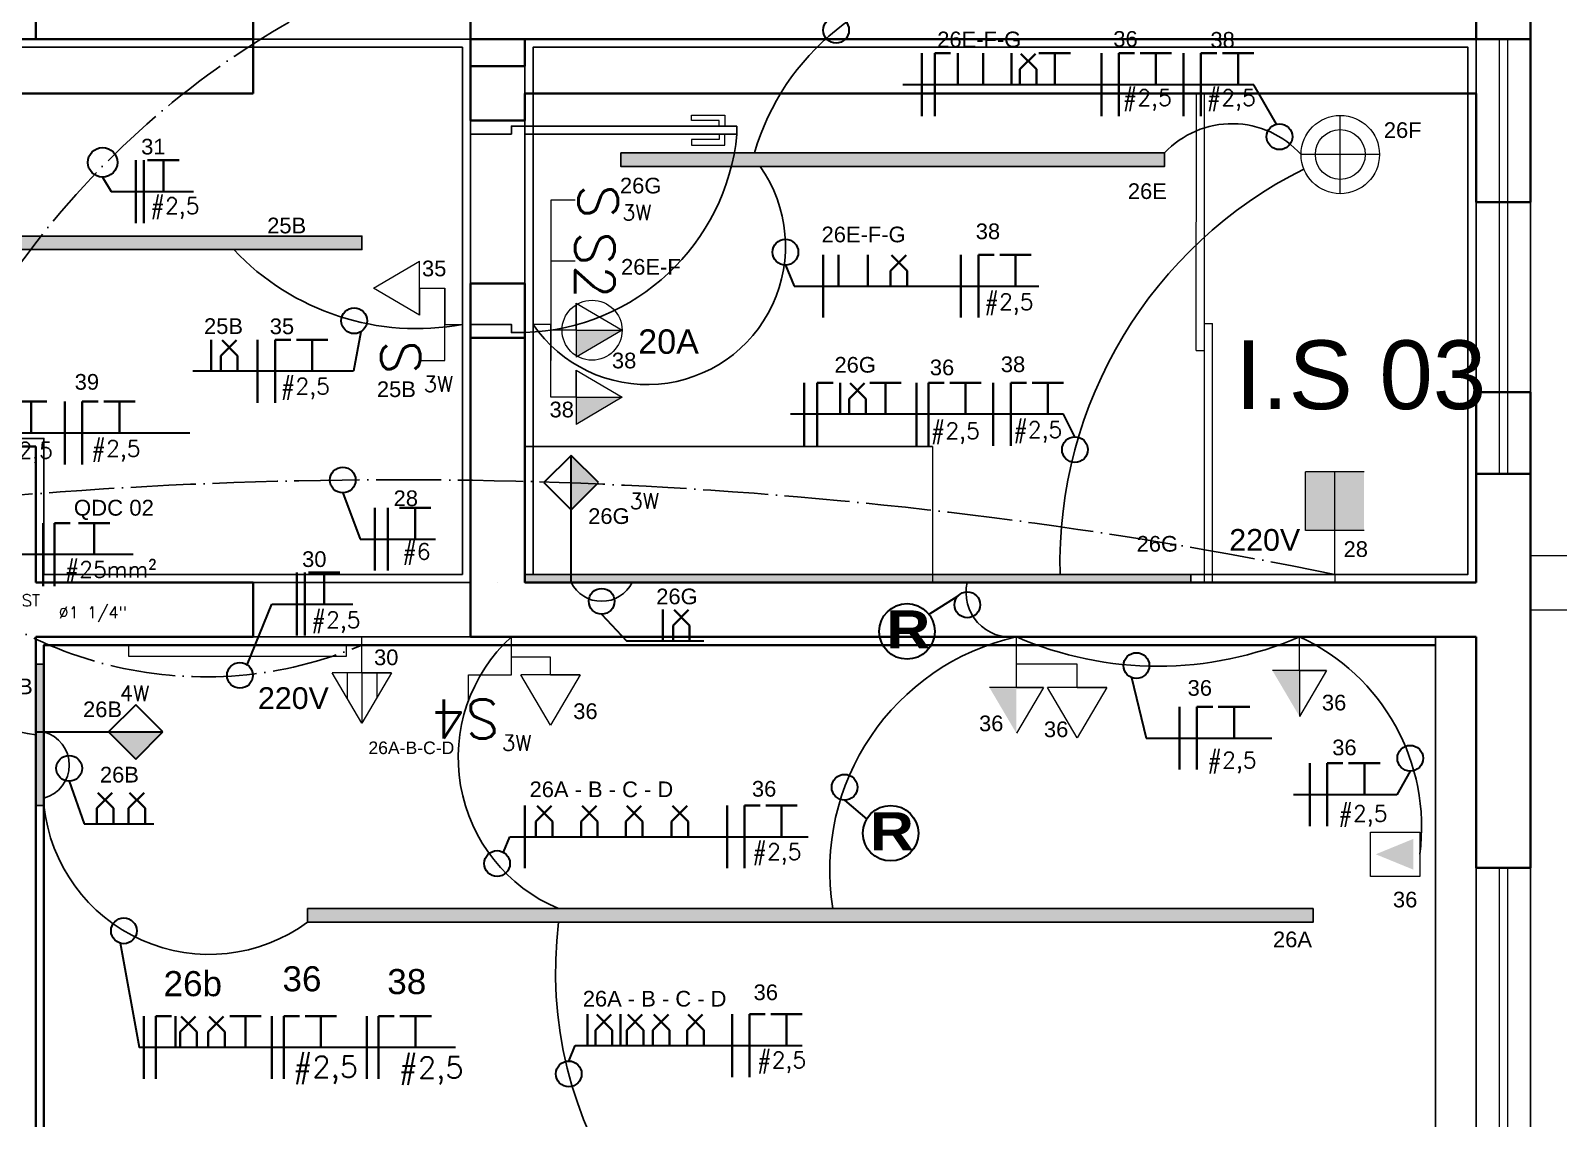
# Model space of a CAD drawing. Header units: millimetres. Extents: x 20625 to 81245, y 3427 to 18613.
# Drawn here: x 67709 to 68272, y 15983 to 16384 of the extents above; entities that cross this region are included whole.
import ezdxf
from ezdxf.enums import TextEntityAlignment as Align

# ---------------------------------------------------------------- set-up
doc = ezdxf.new("R2010")
doc.units = ezdxf.units.MM
doc.linetypes.add('ACAD_ISO02W100', pattern=[15, 12, -3])
doc.linetypes.add('ACAD_ISO04W100', pattern=[30, 24, -3, 0, -3])
for name, color, linetype, lineweight in [('01', 1, 'Continuous', 9), ('EJEL05130C', 130, 'Continuous', 30), ('EJEL0550C', 50, 'Continuous', 35), ('EJEL0580C', 80, 'Continuous', 9), ('EJEL25170C', 170, 'Continuous', 25), ('EJEL25170T', 170, 'ACAD_ISO02W100', 25), ('EJEL25170TP', 10, 'ACAD_ISO04W100', 25), ('EJEL3040C', 40, 'Continuous', 9), ('GRADE_VERTICAL', 252, 'Continuous', 0)]:
    doc.layers.add(name, color=color, linetype=linetype, lineweight=lineweight)
for name, color, linetype in [('1-ARQ-B', 2, 'Continuous'), ('1-ARQ-DEMOLIR', 12, 'Continuous'), ('1-MOBIL', 252, 'Continuous'), ('2-TXT-A', 7, 'Continuous'), ('ARQ-1-ILUMINAÇÃO', 2, 'Continuous'), ('ARQ-1-MOBILIÁRIO', 252, 'Continuous'), ('ARQ-1-TEXTO-02', 2, 'Continuous'), ('ARQ-1-TRACEJADO', 20, 'Continuous'), ('ARQ-4-TXT-02', 1, 'Continuous'), ('TOP', 4, 'Continuous'), ('TOPOGRAFIA', 2, 'Continuous')]:
    doc.layers.add(name, color=color, linetype=linetype)
doc.styles.add('M_abG50', font='', dxfattribs={"width": 1.1, "height": 0.13})
doc.styles.add('ROMANS', font='romans.shx')
doc.styles.add('ROMANSI', font='RomanS')
doc.styles.add('RSA', font='arial.ttf')
doc.styles.add('SR60', font='simplex', dxfattribs={"height": 0.15})
doc.styles.add('SR80', font='SIMPLEX', dxfattribs={"height": 0.1})
doc.styles.get('M_abG50').set_extended_font_data('Arial Black')

# ---------------------------------------------------------------- blocks, each defined once
blk = doc.blocks.new('YTFTYF')
at = {"layer": 'EJEL0580C'}
for radius in [5.5, 3.5]:
    blk.add_circle((0, 0), radius, dxfattribs=at)
blk = doc.blocks.new('guygyug')
at = {"layer": 'EJEL0580C'}
for p, q in [((0, -189.5), (0, 189.5)), ((189.5, 0), (-189.5, 0))]:
    blk.add_line(p, q, dxfattribs=at)
at = {"layer": 'EJEL3040C', "xscale": 34.45206340576645, "yscale": 34.45206340576645, "zscale": 34.45206340576645}
blk.add_blockref('YTFTYF', (0, 0), dxfattribs=at)
blk = doc.blocks.new('S tomada')
at = {"layer": 'EJEL0580C'}
for p, q in [((192822.78, 52579.89), (192822.78, 52586.37)), ((192836.09, 52579.89), (192809.47, 52579.89)), ((192809.47, 52579.89), (192822.78, 52579.89)), ((192809.47, 52570.54), (192809.47, 52579.89)), ((192836.09, 52570.87), (192836.09, 52579.89)), ((192819.44, 52570.54), (192799.49, 52570.54)), ((192809.47, 52553.64), (192799.49, 52570.54)), ((192809.47, 52570.54), (192819.44, 52570.54)), ((192819.44, 52570.54), (192809.47, 52553.64))]:
    blk.add_line(p, q, dxfattribs=at)
at = {"layer": 'EJEL0580C', "style": 'SR80'}
blk.add_text('S', height=14.39, rotation=180, dxfattribs=at).set_placement((192841.07, 52570.86))
blk = doc.blocks.new('A$C1FA829F1')
at = {"layer": 'EJEL0580C'}
for p, q in [((0, 0), (0, 16.93)), ((0, 16.93), (0, -16.93)), ((0, 16.93), (28.69, 0)), ((0, 0), (-15.87, 0)), ((0, 8.46), (14.34, 8.46)), ((28.69, 0), (0, -16.93)), ((0, 0), (28.69, 0)), ((0, -8.46), (14.34, -8.46))]:
    blk.add_line(p, q, dxfattribs=at)
blk = doc.blocks.new('tue 220v')
at = {"layer": 'EJEL0580C'}
blk.add_line((193274.22, 52819.8), (193274.22, 52822.8), dxfattribs=at)
at = {"layer": 'EJEL0580C', "xscale": 0.645886, "yscale": 0.645886, "zscale": 0.645886, "rotation": 270.0000000000245}
blk.add_blockref('A$C1FA829F1', (193274.22, 52809.55), dxfattribs=at)
blk = doc.blocks.new('A$C0AE3526C')
at = {"layer": 'EJEL0580C'}
h = blk.add_hatch(color=256, dxfattribs=at)
h.dxf.hatch_style = 1
h.paths.add_polyline_path([(47.61, 15.87), (15.87, 15.87), (15.87, -15.87), (47.61, -15.87)])
h = blk.add_hatch(color=256, dxfattribs=at)
h.dxf.hatch_style = 1
h.paths.add_polyline_path([(47.61, -15.87), (47.61, 0), (15.87, 0), (15.87, -15.87)])
for p, q in [((15.87, 15.87), (47.61, 15.87)), ((15.87, -15.87), (15.87, 15.87)), ((15.87, -15.87), (15.87, 15.87)), ((47.61, -15.87), (47.61, 15.87)), ((47.61, -15.87), (47.61, 15.87)), ((-7.92, 0), (47.61, 0)), ((0, 0), (47.61, 0))]:
    blk.add_line(p, q, dxfattribs=at)
blk = doc.blocks.new('TUE CHUVEIRO')
at = {"layer": 'EJEL0580C'}
blk.add_line((193632.18, 52845.8), (193632.18, 52842.8), dxfattribs=at)
at = {"layer": 'EJEL0580C', "xscale": 0.67988, "yscale": 0.67988, "zscale": 0.67988, "rotation": 90}
blk.add_blockref('A$C0AE3526C', (193632.18, 52851.19), dxfattribs=at)
blk = doc.blocks.new('PERSINA')
at = {"layer": 'EJEL0580C'}
h = blk.add_hatch(color=256, dxfattribs=at)
h.dxf.hatch_style = 1
h.paths.add_polyline_path([(193615.07, 53124.48), (193628.89, 53118.82), (193628.89, 53130.14)])
blk.add_lwpolyline([(193631.25, 53116.31), (193613.08, 53116.31), (193613.08, 53132.67), (193631.25, 53132.67)], close=True, dxfattribs=at)
blk = doc.blocks.new('RETORNO CRUZADO')
at = {"layer": 'EJEL0550C', "ltscale": 0.015}
for p, q in [((13746.71, 16801.42), (13753.73, 16808.44)), ((13754.23, 16801.42), (13747.21, 16808.44)), ((13746.71, 16794.4), (13746.71, 16801.42)), ((13754.23, 16794.4), (13754.23, 16801.42))]:
    blk.add_line(p, q, dxfattribs=at)
blk = doc.blocks.new('L')
at = {"layer": 'EJEL0550C', "ltscale": 0.015}
for p, q in [((10856.71, 7742.87), (10856.71, 7766.02)), ((10856.71, 7766.02), (10862.49, 7766.02))]:
    blk.add_line(p, q, dxfattribs=at)
blk = doc.blocks.new('T')
at = {"layer": 'EJEL0550C', "ltscale": 0.015}
for p, q in [((10876.14, 7766.04), (10864.57, 7766.04)), ((10870.35, 7754.46), (10870.35, 7766.04))]:
    blk.add_line(p, q, dxfattribs=at)

msp = doc.modelspace()

# ---------------------------------------------------------------- hatches: boundary and pattern name
at = {"layer": '1-ARQ-DEMOLIR', "true_color": 0xd63dce, "transparency": 33554559}
h = msp.add_hatch(color=213, dxfattribs=at)
h.dxf.hatch_style = 1
h.paths.add_polyline_path([(68126.57, 16338.68), (67926.57, 16338.68), (67926.57, 16333.68), (68126.57, 16333.68)])
h = msp.add_hatch(color=213, dxfattribs=at)
h.dxf.hatch_style = 1
h.paths.add_polyline_path([(67031.26, 16308.09), (67831.26, 16308.09), (67831.26, 16303.09), (67031.26, 16303.09)])
h = msp.add_hatch(color=213, dxfattribs=at)
h.dxf.hatch_style = 1
h.paths.add_polyline_path([(68181.26, 16060.59), (67811.26, 16060.59), (67811.26, 16055.59), (68181.26, 16055.59)])
at = {"layer": 'ARQ-4-TXT-02'}
h = msp.add_hatch(color=256, dxfattribs=at)
h.dxf.hatch_style = 1
h.paths.add_polyline_path([(67891.26, 16183.58), (67891.26, 16180.58), (68136.26, 16180.58), (68136.26, 16183.58)])
h = msp.add_hatch(color=256, dxfattribs=at)
h.dxf.hatch_style = 1
h.paths.add_polyline_path([(67714.26, 16150.58), (67711.26, 16150.58), (67711.26, 16098.58), (67714.26, 16098.58)])
at = {"layer": 'EJEL05130C', "ltscale": 0.35}
h = msp.add_hatch(color=256, dxfattribs=at)
h.dxf.hatch_style = 1
h.paths.add_polyline_path([(67908.26, 16227.39), (67908.26, 16207.31), (67918.29, 16217.35)])
h = msp.add_hatch(color=256, dxfattribs=at)
h.dxf.hatch_style = 1
h.paths.add_polyline_path([(67908.26, 16227.39), (67908.26, 16207.31), (67918.29, 16217.35)])
h = msp.add_hatch(color=256, dxfattribs=at)
h.dxf.hatch_style = 1
h.paths.add_polyline_path([(67758.06, 16125.59), (67737.99, 16125.59), (67748.02, 16115.55)])
h = msp.add_hatch(color=256, dxfattribs=at)
h.dxf.hatch_style = 1
h.paths.add_polyline_path([(67758.06, 16125.59), (67737.99, 16125.59), (67748.02, 16115.55)])
at = {"layer": 'EJEL0580C'}
h = msp.add_hatch(color=256, dxfattribs=at)
h.dxf.hatch_style = 1
h.paths.add_polyline_path([(67910.08, 16273.44), (67910.08, 16263.47), (67926.98, 16273.44)])
h = msp.add_hatch(color=256, dxfattribs=at)
h.dxf.hatch_style = 1
h.paths.add_polyline_path([(67910.08, 16248.76), (67910.08, 16238.79), (67926.98, 16248.76)])
h = msp.add_hatch(color=256, dxfattribs=at)
h.dxf.hatch_style = 1
h.paths.add_polyline_path([(68176.24, 16148.24), (68166.27, 16148.24), (68176.24, 16131.34)])
h = msp.add_hatch(color=256, dxfattribs=at)
h.dxf.hatch_style = 1
h.paths.add_polyline_path([(68072.1, 16142), (68062.13, 16142), (68072.1, 16125.1)])

# ---------------------------------------------------------------- linework, layer by layer
at = {"layer": '01', "color": 252, "true_color": 0x939598}
for p, q in [((68249.76, 16380.59), (68249.76, 16250.59)), ((68249.76, 16380.59), (68249.76, 16250.59)), ((68252.76, 16380.59), (68252.76, 16250.59)), ((68252.76, 16380.59), (68252.76, 16250.59)), ((68138.25, 16265.96), (68138.33, 16360.59)), ((68141.26, 16180.59), (68141.26, 16360.59)), ((68249.76, 16320.59), (68249.76, 16220.59)), ((68252.76, 16320.59), (68252.76, 16220.59)), ((68141.26, 16275.96), (68144.26, 16275.95)), ((68144.19, 16180.59), (68144.26, 16275.95)), ((68138.25, 16265.96), (68141.25, 16265.96)), ((68249.76, 16075.59), (68249.76, 15875.59)), ((68249.76, 16075.59), (68249.76, 15875.59)), ((68249.76, 16075.59), (68249.76, 15875.59)), ((68252.76, 16075.59), (68252.76, 15875.59)), ((68252.76, 16075.59), (68252.76, 15875.59)), ((68252.76, 16075.59), (68252.76, 15875.59))]:
    msp.add_line(p, q, dxfattribs=at)
for points in [[(67962.76, 16348.59), (67962.76, 16350.59), (67952.51, 16350.59), (67952.51, 16352.59), (67964.76, 16352.59), (67964.76, 16348.59)], [(67962.76, 16345.59), (67962.76, 16343.59), (67952.51, 16343.59), (67952.51, 16341.59), (67964.76, 16341.59), (67964.76, 16345.59)], [(67745.48, 16157.35), (67825.48, 16157.35), (67825.48, 16153.35), (67745.48, 16153.35), (67745.48, 16157.35)]]:
    msp.add_lwpolyline(points, dxfattribs=at)
at = {"layer": '1-ARQ-B', "color": 252, "true_color": 0x939598}
for p, q in [((68241.26, 16380.59), (68241.26, 16250.59)), ((68241.26, 16380.59), (68241.26, 16250.59)), ((68261.26, 16380.59), (68261.26, 16250.59)), ((68261.26, 16380.59), (68261.26, 16250.59)), ((68241.26, 16320.59), (68241.26, 16220.59)), ((68261.26, 16320.59), (68261.26, 16220.59)), ((68241.26, 16075.59), (68241.26, 15875.59)), ((68241.26, 16075.59), (68241.26, 15875.59)), ((68241.26, 16075.59), (68241.26, 15875.59)), ((68261.26, 16075.59), (68261.26, 15875.59)), ((68261.26, 16075.59), (68261.26, 15875.59)), ((68261.26, 16075.59), (68261.26, 15875.59))]:
    msp.add_line(p, q, dxfattribs=at)
at = {"layer": '1-ARQ-DEMOLIR', "color": 213, "true_color": 0xd63dce, "transparency": 33554559}
for points in [[(67926.57, 16338.68), (68126.57, 16338.68), (68126.57, 16333.68), (67926.57, 16333.68)], [(67031.26, 16308.09), (67831.26, 16308.09), (67831.26, 16303.09), (67031.26, 16303.09)], [(67811.26, 16055.59), (67811.26, 16060.59), (68181.26, 16060.59), (68181.26, 16055.59)]]:
    msp.add_lwpolyline(points, close=True, dxfattribs=at)
at = {"layer": '1-MOBIL', "color": 252, "linetype": 'Continuous', "ltscale": 5, "true_color": 0x939598}
msp.add_line((67891.26, 16230.59), (68041.26, 16230.59), dxfattribs=at)
at = {"layer": 'ARQ-1-ILUMINAÇÃO', "color": 252, "true_color": 0x939598}
msp.add_line((68226.26, 15790.59), (68226.26, 16160.59), dxfattribs=at)
for points in [[(67868.26, 16377.59), (66984.26, 16377.59), (66984.26, 16233.59), (67714.26, 16233.59), (67714.26, 16183.59), (67868.26, 16183.59)], [(67894.26, 16183.59), (68238.26, 16183.59), (68238.26, 16377.59), (67894.26, 16377.59)]]:
    msp.add_lwpolyline(points, close=True, dxfattribs=at)
at = {"layer": 'ARQ-1-MOBILIÁRIO', "color": 252, "true_color": 0x939598}
msp.add_line((67881.26, 16180.59), (67881.26, 16180.59), dxfattribs=at)
at = {"layer": 'ARQ-1-TRACEJADO', "color": 252, "true_color": 0x939598}
msp.add_arc((67888.76, 16353.43), 80.88, 271.7713, 354.4357, dxfattribs=at)
at = {"layer": 'ARQ-4-TXT-02', "color": 252, "true_color": 0x939598}
for p, q in [((67791.26, 16380.59), (67871.26, 16380.59)), ((67791.26, 16380.59), (67871.26, 16380.59)), ((67871.26, 16370.59), (67871.26, 16290.59)), ((67871.26, 16370.59), (67871.26, 16290.59)), ((67891.26, 16370.59), (67891.26, 16290.59)), ((67891.26, 16370.59), (67891.26, 16290.59)), ((67871.26, 16270.59), (67871.26, 16350.59)), ((67891.26, 16350.59), (67891.26, 16270.59)), ((67791.26, 16180.59), (67871.26, 16180.59)), ((67791.26, 16180.59), (67871.26, 16180.59)), ((67791.26, 16160.59), (67871.26, 16160.59)), ((67791.26, 16160.59), (67871.26, 16160.59))]:
    msp.add_line(p, q, dxfattribs=at)
for points in [[(67871.26, 16345.59), (67886.26, 16345.59), (67886.26, 16348.59), (67969.26, 16348.59)], [(67969.26, 16348.59), (67969.26, 16345.59), (67891.26, 16345.59)], [(67871.26, 16275.59), (67886.26, 16275.59), (67886.26, 16272.59), (67891.26, 16272.59)]]:
    msp.add_lwpolyline(points, dxfattribs=at)
at = {"layer": 'ARQ-4-TXT-02'}
for points in [[(68136.26, 16180.58), (68136.26, 16183.58), (67891.26, 16183.58), (67891.26, 16180.58)], [(67711.26, 16098.58), (67714.26, 16098.58), (67714.26, 16150.58), (67711.26, 16150.58)]]:
    msp.add_lwpolyline(points, close=True, dxfattribs=at)
at = {"layer": 'EJEL05130C'}
for p, q in [((68159.41, 16363.79), (68030.28, 16363.79)), ((68167.75, 16349.24), (68159.41, 16363.79)), ((67735.85, 16329.78), (67739.03, 16324.47)), ((67739.03, 16324.47), (67769.33, 16324.47)), ((67987.09, 16297.4), (67990.35, 16289.64)), ((67990.35, 16289.64), (68080.36, 16289.64)), ((68089.38, 16242.49), (67988.94, 16242.49)), ((68093.62, 16234.23), (68089.38, 16242.49)), ((67683.2, 16235.63), (67767.98, 16235.63)), ((67824.2, 16213.56), (67830.61, 16196.52)), ((67830.61, 16196.52), (67858.29, 16196.52)), ((67747.15, 16190.85), (67700.8, 16190.85)), ((68050.5, 16175.55), (68039.91, 16168.86, -836659.2)), ((67789.1, 16150.31), (67798.08, 16172.66)), ((67798.08, 16172.66), (67827.97, 16172.66)), ((67919.48, 16168.93), (67928.63, 16159.09)), ((67928.63, 16159.09), (67957.11, 16159.09)), ((68114.39, 16145.66), (68119.8, 16123.31)), ((68119.8, 16123.31), (68166.09, 16123.31)), ((67723.54, 16107.46), (67729.11, 16091.81)), ((68217.01, 16111.18), (68212.02, 16102.49)), ((68212.02, 16102.49), (68174.07, 16102.49)), ((68008.88, 16100.49), (68017, 16093.52)), ((67729.11, 16091.81), (67754.75, 16091.81)), ((67883.33, 16081.3), (67885.65, 16086.98)), ((67885.65, 16086.98), (67995.48, 16086.98)), ((67749.46, 16009.48), (67742.4, 16047.86)), ((67907.38, 16004.49), (67909.69, 16010.17)), ((67909.69, 16010.17), (67993.2, 16010.17))]:
    msp.add_line(p, q, dxfattribs=at)
at = {"layer": 'EJEL05130C', "ltscale": 0.35}
for p, q in [((67830.84, 16272.86), (67828.11, 16258.34)), ((67828.11, 16258.34), (67769.09, 16258.34)), ((67908.26, 16227.39), (67898.22, 16217.35)), ((67908.26, 16227.39), (67898.22, 16217.35)), ((67908.26, 16180.58), (67908.26, 16227.39)), ((67918.29, 16217.35), (67908.26, 16227.39)), ((67908.26, 16207.31), (67908.26, 16227.39)), ((67908.26, 16180.58), (67908.26, 16227.39)), ((67918.29, 16217.35), (67908.26, 16227.39)), ((67898.22, 16217.35), (67908.26, 16207.31)), ((67898.22, 16217.35), (67908.26, 16207.31)), ((67908.26, 16207.31), (67918.29, 16217.35)), ((67908.26, 16207.31), (67918.29, 16217.35)), ((67748.02, 16135.62), (67737.99, 16125.59)), ((67748.02, 16135.62), (67737.99, 16125.59)), ((67758.06, 16125.59), (67748.02, 16135.62)), ((67758.06, 16125.59), (67748.02, 16135.62)), ((67711.26, 16125.59), (67758.06, 16125.59)), ((67711.26, 16125.59), (67758.06, 16125.59)), ((67737.99, 16125.59), (67748.02, 16115.55)), ((67737.99, 16125.59), (67758.06, 16125.59)), ((67737.99, 16125.59), (67748.02, 16115.55)), ((67748.02, 16115.55), (67758.06, 16125.59)), ((67748.02, 16115.55), (67758.06, 16125.59))]:
    msp.add_line(p, q, dxfattribs=at)
at = {"layer": 'EJEL05130C', "ltscale": 0.2}
msp.add_lwpolyline([(67865.74, 16009.48), (67749.46, 16009.48), (67749.46, 16009.48)], dxfattribs=at)
at = {"layer": 'EJEL05130C'}
for centre in [(68005.73, 16383.86), (68168.9, 16344.64), (67987.09, 16302.15), (67828.41, 16276.93), (68093.62, 16229.49), (67824.2, 16218.3), (67919.48, 16173.67), (68054.03, 16172.39), (68116.24, 16150.02), (67786.38, 16146.42), (68217.01, 16115.92), (67723.54, 16112.21), (68008.88, 16105.24), (67880.99, 16077.17), (67743.68, 16052.42), (67743.68, 16052.42), (67907.38, 15999.75)]:
    msp.add_circle(centre, 4.74, dxfattribs=at)
at = {"layer": 'EJEL05130C', "ltscale": 0.35}
msp.add_circle((67735.85, 16335.21), 5.44, dxfattribs=at)
at = {"layer": 'EJEL05130C', "ltscale": 0.001}
for centre in [(68031.84, 16162.59, -836659.2), (68025.8, 16088.33)]:
    msp.add_circle(centre, 10.22, dxfattribs=at)
at = {"layer": 'EJEL0550C', "ltscale": 0.015}
for p, q in [((68037.24, 16352.21), (68037.24, 16375.36)), ((68042.02, 16352.21), (68042.02, 16375.36)), ((68042.02, 16375.36), (68047.81, 16375.36)), ((68050.48, 16363.79), (68050.48, 16375.36)), ((68059.85, 16363.79), (68059.85, 16375.36)), ((68070.3, 16363.79), (68070.3, 16375.36)), ((68091.97, 16375.36), (68080.4, 16375.36)), ((68086.18, 16363.79), (68086.18, 16375.36)), ((68103.36, 16352.21), (68103.36, 16375.36)), ((68109.75, 16352.21), (68109.75, 16375.36)), ((68109.75, 16375.36), (68115.54, 16375.36)), ((68129.19, 16375.38), (68117.61, 16375.38)), ((68123.4, 16363.8), (68123.4, 16375.38)), ((68133.62, 16352.21), (68133.62, 16375.36)), ((68140.01, 16352.21), (68140.01, 16375.36)), ((68140.01, 16375.36), (68145.8, 16375.36)), ((68159.44, 16375.38), (68147.87, 16375.38)), ((68153.66, 16363.8), (68153.66, 16375.38)), ((67748.07, 16312.89), (67748.07, 16336.04)), ((67751.07, 16312.89), (67751.07, 16336.04)), ((67763.98, 16336.04), (67752.41, 16336.04)), ((67758.2, 16324.47), (67758.2, 16336.04)), ((68000.97, 16278.06), (68000.97, 16301.21)), ((68006.61, 16289.64), (68006.61, 16301.21)), ((68017.47, 16289.64), (68017.47, 16301.21)), ((68051.7, 16278.06), (68051.7, 16301.21)), ((68058.09, 16278.06), (68058.09, 16301.21)), ((68058.09, 16301.21), (68063.87, 16301.21)), ((68077.52, 16301.23), (68065.95, 16301.23)), ((68071.73, 16289.66), (68071.73, 16301.23)), ((67775.85, 16258.34), (67775.85, 16269.92)), ((67792.9, 16246.77), (67792.9, 16269.92)), ((67799.29, 16246.77), (67799.29, 16269.92)), ((67799.29, 16269.92), (67805.08, 16269.92)), ((67818.72, 16269.94), (67807.15, 16269.94)), ((67812.94, 16258.36), (67812.94, 16269.94)), ((67994.05, 16230.91), (67994.05, 16254.06)), ((67998.82, 16230.91), (67998.82, 16254.06)), ((67998.82, 16254.06), (68004.61, 16254.06)), ((68007.29, 16242.49), (68007.29, 16254.06)), ((68029.73, 16254.06), (68018.16, 16254.06)), ((68023.95, 16242.49), (68023.95, 16254.06)), ((68035.28, 16230.91), (68035.28, 16254.06)), ((68039.72, 16230.91), (68039.72, 16254.06)), ((68039.72, 16254.06), (68045.51, 16254.06)), ((68059.16, 16254.08), (68047.58, 16254.08)), ((68053.37, 16242.51), (68053.37, 16254.08)), ((68063.59, 16230.91), (68063.59, 16254.06)), ((68069.98, 16230.91), (68069.98, 16254.06)), ((68069.98, 16254.06), (68075.76, 16254.06)), ((68089.41, 16254.08), (68077.84, 16254.08)), ((68083.62, 16242.51), (68083.62, 16254.08)), ((67715.35, 16247.21), (67703.78, 16247.21)), ((67709.56, 16235.63), (67709.56, 16247.21)), ((67721.99, 16224.04), (67721.99, 16247.19)), ((67728.38, 16224.04), (67728.38, 16247.19)), ((67728.38, 16247.19), (67734.17, 16247.19)), ((67747.82, 16247.21), (67736.24, 16247.21)), ((67742.03, 16235.63), (67742.03, 16247.21)), ((67836.06, 16184.95), (67836.06, 16208.09)), ((67840.84, 16184.95), (67840.84, 16208.09)), ((67856.63, 16208.09), (67845.06, 16208.09)), ((67850.84, 16196.52), (67850.84, 16208.09)), ((67713.95, 16179.28), (67713.95, 16202.43)), ((67807.29, 16161.09), (67807.29, 16184.24)), ((67810.29, 16161.09), (67810.29, 16184.24)), ((67823.2, 16184.24), (67811.63, 16184.24)), ((67817.42, 16172.66), (67817.42, 16184.24)), ((67942.04, 16159.09), (67942.04, 16170.66)), ((68132.14, 16111.74), (68132.14, 16134.89)), ((68138.53, 16111.74), (68138.53, 16134.89)), ((68138.53, 16134.89), (68144.31, 16134.89)), ((68157.96, 16134.9), (68146.39, 16134.9)), ((68152.17, 16123.33), (68152.17, 16134.9)), ((68180.08, 16090.92), (68180.08, 16114.07)), ((68186.47, 16090.92), (68186.47, 16114.07)), ((68186.47, 16114.07), (68192.26, 16114.07)), ((68205.91, 16114.09), (68194.33, 16114.09)), ((68200.12, 16102.51), (68200.12, 16114.09)), ((67891.21, 16075.41), (67891.21, 16098.55)), ((67965.62, 16075.41), (67965.62, 16098.55)), ((67972.01, 16075.41), (67972.01, 16098.55)), ((67972.01, 16098.55), (67977.8, 16098.55)), ((67991.45, 16098.57), (67979.87, 16098.57)), ((67985.66, 16087), (67985.66, 16098.57)), ((67751.08, 15997.89), (67751.08, 16021.04)), ((67762.72, 16009.48), (67762.72, 16021.05)), ((67798.13, 15997.89), (67798.13, 16021.04)), ((67833.04, 15997.89), (67833.04, 16021.04)), ((67914.22, 16010.17), (67914.22, 16021.74)), ((67926.4, 16010.17), (67926.4, 16021.74)), ((67967.48, 15998.58), (67967.48, 16021.73)), ((67973.87, 15998.58), (67973.87, 16021.73)), ((67973.87, 16021.73), (67979.65, 16021.73)), ((67993.3, 16021.74), (67981.73, 16021.74)), ((67987.51, 16010.17), (67987.51, 16021.74))]:
    msp.add_line(p, q, dxfattribs=at)
at = {"layer": 'EJEL0580C'}
for p, q in [((67900.74, 16321.27), (67900.74, 16262.27)), ((67909.76, 16321.27), (67900.74, 16321.27)), ((67909.76, 16298.84), (67900.74, 16298.84)), ((67910.08, 16273.44), (67910.08, 16283.41)), ((67910.08, 16283.41), (67910.08, 16263.47)), ((67910.08, 16283.41), (67926.98, 16273.44)), ((67900.74, 16275.59), (67894.26, 16275.59)), ((67900.74, 16248.76), (67900.74, 16275.59)), ((67910.08, 16273.44), (67900.74, 16273.44)), ((67926.98, 16273.44), (67910.08, 16263.47)), ((67910.08, 16273.44), (67926.98, 16273.44)), ((67910.08, 16248.76), (67910.08, 16258.74)), ((67910.08, 16258.74), (67910.08, 16238.79)), ((67910.08, 16258.74), (67926.98, 16248.76)), ((67910.08, 16248.76), (67900.74, 16248.76)), ((67926.98, 16248.76), (67910.08, 16238.79)), ((67910.08, 16248.76), (67926.98, 16248.76)), ((67886.26, 16146.62), (67886.26, 16160.59)), ((68072.1, 16142), (68072.1, 16160.59)), ((68176.24, 16148.24), (68176.24, 16160.59)), ((67900.64, 16153.11), (67886.3, 16153.11)), ((67900.64, 16146.62), (67900.64, 16153.11)), ((67870.43, 16146.62), (67886.26, 16146.62)), ((67870.43, 16137.27), (67870.43, 16146.62)), ((67911.58, 16146.62), (67889.71, 16146.62)), ((67900.64, 16128.09), (67889.71, 16146.62)), ((67900.64, 16146.62), (67911.58, 16146.62)), ((67911.58, 16146.62), (67900.64, 16128.09)), ((68094.49, 16150.57), (68072.13, 16150.57)), ((68094.49, 16142), (68094.49, 16150.57)), ((68186.21, 16148.24), (68166.27, 16148.24)), ((68176.24, 16148.24), (68186.21, 16148.24)), ((68186.21, 16148.24), (68176.24, 16131.34)), ((68176.24, 16148.24), (68176.24, 16131.34)), ((68082.07, 16142), (68062.13, 16142)), ((68072.1, 16142), (68082.07, 16142)), ((68082.07, 16142), (68072.1, 16125.1)), ((68105.42, 16142), (68083.55, 16142)), ((68094.49, 16123.47), (68083.55, 16142)), ((68094.49, 16142), (68105.42, 16142)), ((68105.42, 16142), (68094.49, 16123.47))]:
    msp.add_line(p, q, dxfattribs=at)
msp.add_circle((67915.94, 16273.44), 11.04, dxfattribs=at)
at = {"layer": 'EJEL25170C'}
for centre, radius, start, end in [((68062.18, 16313.81), 89.97, 93.778, 163.9523), ((68151.44, 16315.38), 34.07, 41.7805, 136.8572), ((67936.25, 16304.33), 50.89, 214.3885, 35.2289), ((68250.54, 16187.48), 162.44, 116.5754, 181.3742), ((67851.38, 16366.4), 92.37, 223.2693, 280.5305), ((67716.92, 16178.29), 54, 160.6326, 263.9768), ((67919.48, 16186.24), 12.57, 206.735, 333.265), ((68070.04, 16176.95), 16.49, 167.2574, 277.1944), ((67926.95, 16116.15), 60.26, 132.4839, 247.2257), ((68091.42, 16074.74), 87.99, 102.6836, 189.2594), ((68124.17, 16280.68), 130.89, 246.5588, 293.4412), ((68144.33, 16090.69), 76.83, 352.4432, 65.4638), ((67710.97, 16113.4), 12.63, 285.0719, 74.9281), ((67775.09, 16104.9), 61.16, 185.9291, 306.2568), ((68051.5, 16037.47), 148.98, 173.0149, 255.0331)]:
    msp.add_arc(centre, radius, start, end, dxfattribs=at)
at = {"layer": 'EJEL25170TP'}
for centre, radius, start, end in [((67962.99, 16110.93), 318.2, 114.4552, 161.7491), ((67844.51, 14495.49), 1722.93, 78.45889, 95.46631), ((67773.7, 16293.17), 147.29, 221.1745, 293.0004)]:
    msp.add_arc(centre, radius, start, end, dxfattribs=at)
at = {"layer": 'GRADE_VERTICAL', "color": 252, "true_color": 0x939598}
msp.add_line((68041.26, 16230.59), (68041.26, 16180.59), dxfattribs=at)
at = {"layer": 'TOP', "color": 252, "lineweight": 35, "true_color": 0x939598}
for p, q in [((67711.26, 16380.59), (67711.26, 16730.59)), ((68261.26, 16380.59), (68261.26, 16465.59)), ((68261.26, 16380.59), (68261.26, 16465.59)), ((68241.26, 16380.59), (68241.26, 16455.59)), ((68261.26, 16320.59), (68261.26, 16455.59)), ((67791.26, 16400.59), (67791.26, 16380.59)), ((67791.26, 16400.59), (67791.26, 16380.59)), ((67871.26, 16400.59), (67871.26, 16370.59)), ((67871.26, 16400.59), (67871.26, 16370.59)), ((67281.26, 16380.59), (67791.26, 16380.59)), ((67281.26, 16380.59), (67791.26, 16380.59)), ((67711.26, 16380.59), (67791.26, 16380.59)), ((67791.26, 16380.59), (67791.26, 16360.59)), ((67871.26, 16350.59), (67871.26, 16380.59)), ((67871.26, 16380.59), (68241.26, 16380.59)), ((67871.26, 16380.59), (67871.26, 16360.59)), ((67891.26, 16370.59), (67891.26, 16380.59)), ((67891.26, 16380.59), (68261.26, 16380.59)), ((67891.26, 16370.59), (67891.26, 16380.59)), ((67891.26, 16380.59), (68261.26, 16380.59)), ((68261.26, 16380.59), (68261.26, 16380.59)), ((67871.26, 16370.59), (67891.26, 16370.59)), ((67871.26, 16370.59), (67891.26, 16370.59)), ((67281.26, 16360.59), (67791.26, 16360.59)), ((67891.26, 16350.59), (67891.26, 16360.59)), ((67891.26, 16360.59), (68241.26, 16360.59)), ((68241.26, 16320.59), (68241.26, 16360.59)), ((67871.26, 16350.59), (67891.26, 16350.59)), ((68241.26, 16320.59), (68261.26, 16320.59)), ((67871.26, 16160.59), (67871.26, 16290.59)), ((67871.26, 16290.59), (67891.26, 16290.59)), ((67871.26, 16160.59), (67871.26, 16290.59)), ((67871.26, 16290.59), (67891.26, 16290.59)), ((67891.26, 16180.59), (67891.26, 16290.59)), ((67891.26, 16180.59), (67891.26, 16290.59)), ((67871.26, 16160.59), (67871.26, 16270.59)), ((67871.26, 16270.59), (67891.26, 16270.59)), ((67891.26, 16180.59), (67891.26, 16270.59)), ((68241.26, 16180.59), (68241.26, 16250.59)), ((68241.26, 16250.59), (68261.26, 16250.59)), ((68241.26, 16180.59), (68241.26, 16250.59)), ((68241.26, 16250.59), (68261.26, 16250.59)), ((68261.26, 16075.59), (68261.26, 16250.59)), ((68261.26, 16075.59), (68261.26, 16250.59)), ((67581.26, 16230.59), (67711.26, 16230.59)), ((67581.26, 16230.59), (67711.26, 16230.59)), ((67581.26, 16230.59), (67711.26, 16230.59)), ((67711.26, 16180.59), (67711.26, 16230.59)), ((67711.26, 16180.59), (67711.26, 16230.59)), ((67711.26, 16180.59), (67711.26, 16230.59)), ((68241.26, 16180.59), (68241.26, 16220.59)), ((68241.26, 16220.59), (68261.26, 16220.59)), ((68261.26, 16075.59), (68261.26, 16220.59)), ((67711.26, 16180.59), (67791.26, 16180.59)), ((67711.26, 16180.59), (67791.26, 16180.59)), ((67711.26, 16180.59), (67791.26, 16180.59)), ((67791.26, 16160.59), (67791.26, 16180.59)), ((67791.26, 16160.59), (67791.26, 16180.59)), ((67791.26, 16160.59), (67791.26, 16180.59)), ((67891.26, 16180.59), (68241.26, 16180.59)), ((67891.26, 16180.59), (68241.26, 16180.59)), ((67891.26, 16180.59), (68241.26, 16180.59)), ((67711.26, 15790.59), (67711.26, 16160.59)), ((67711.26, 16160.59), (67791.26, 16160.59)), ((67711.26, 16160.59), (67791.26, 16160.59)), ((67711.26, 15790.59), (67711.26, 16160.59)), ((67711.26, 16160.59), (67791.26, 16160.59)), ((67711.26, 15790.59), (67711.26, 16160.59)), ((67871.26, 16160.59), (68241.26, 16160.59)), ((67871.26, 16160.59), (68241.26, 16160.59)), ((67871.26, 16160.59), (68241.26, 16160.59)), ((68241.26, 16075.59), (68241.26, 16160.59)), ((68241.26, 16075.59), (68241.26, 16160.59)), ((68241.26, 16075.59), (68241.26, 16160.59)), ((68241.26, 16075.59), (68261.26, 16075.59)), ((68241.26, 16075.59), (68261.26, 16075.59)), ((68241.26, 16075.59), (68261.26, 16075.59))]:
    msp.add_line(p, q, dxfattribs=at)
msp.add_lwpolyline([(68226.26, 16157.59), (67714.26, 16157.59), (67714.26, 15793.59), (68226.26, 15793.59)], dxfattribs=at)
at = {"layer": 'TOPOGRAFIA', "color": 252, "lineweight": 15, "true_color": 0x939598}
for p, q in [((68261.26, 16190.59), (68623.53, 16190.59)), ((68261.26, 16190.59), (68623.53, 16190.59)), ((68261.26, 16170.59), (68623.89, 16170.59)), ((68261.26, 16170.59), (68623.89, 16170.59))]:
    msp.add_line(p, q, dxfattribs=at)

# ---------------------------------------------------------------- block references
at = {"layer": 'EJEL0580C', "rotation": 270}
msp.add_blockref('S tomada', (15281.89, 209098.37), dxfattribs=at)
at = {"layer": 'EJEL25170C', "xscale": 0.8129442994000741, "yscale": 0.8129442994000741, "zscale": 0.8129442994000741}
for p in [(56898.04, 2710.87), (56850.47, 2636.72), (56604.08, 2605.43), (56835.24, 2589.57), (56770.44, 2506.17), (56558.41, 2438.89), (56570.08, 2438.89), (56720.01, 2434.06), (56736.57, 2434.06), (56753.03, 2434.06), (56769.89, 2434.06), (56589.04, 2356.57), (56599.34, 2356.57), (56741.95, 2357.25), (56753.43, 2357.25), (56763.02, 2357.25), (56775.61, 2357.25)]:
    msp.add_blockref('RETORNO CRUZADO', p, dxfattribs=at)
at = {"layer": 'EJEL25170C'}
for name, p in [('L', (56861.47, 8436.41)), ('T', (56862.4, 8436.39)), ('L', (56898.73, 8255.02)), ('T', (56918.06, 8255.02)), ('L', (56945.78, 8255.02)), ('T', (56945.78, 8255.02)), ('L', (56980.69, 8255.02)), ('T', (56980.69, 8255.02))]:
    msp.add_blockref(name, p, dxfattribs=at)
at = {"layer": 'EJEL25170T', "color": 240, "true_color": 0xed1f24}
for name, p in [('TUE CHUVEIRO', (-125442.96, -36662.22)), ('tue 220v', (-125442.96, -36662.22)), ('PERSINA', (-125410.75, -37043.9))]:
    msp.add_blockref(name, p, dxfattribs=at)
at = {"layer": 'EJEL3040C', "xscale": 0.0760503925194413, "yscale": 0.0760503925194413, "zscale": 0.0760503925194413}
msp.add_blockref('guygyug', (68191.26, 16338.09), dxfattribs=at)

# ---------------------------------------------------------------- texts
at = {"layer": '2-TXT-A', "color": 2, "true_color": 0xf1eb1f, "style": 'RSA'}
for s, insert, char_height, width, attachment_point in [('I.S 03', (68244.98, 16269.7), 25.312, 549.5577, 3), ('QDC 02', (67725.28, 16211.03), 5.838, 126.7532, 1)]:
    msp.add_mtext(s, dxfattribs=dict(at, insert=insert, char_height=char_height, width=width, attachment_point=attachment_point))
at = {"layer": 'ARQ-1-TEXTO-02', "color": 240, "true_color": 0xed1f24, "insert": (67944.1, 16269.19), "char_height": 9, "width": 8.9918, "attachment_point": 5, "style": 'RSA'}
msp.add_mtext('20A', dxfattribs=at)
at = {"layer": 'ARQ-4-TXT-02', "char_height": 8, "width": 559.1604, "attachment_point": 1, "style": 'RSA'}
for insert in [(67883.88, 16200.27), (67526.47, 16142.05)]:
    msp.add_mtext('\\pxqc;220V', dxfattribs=dict(at, insert=insert))
at = {"layer": 'EJEL05130C', "ltscale": 0.35, "attachment_point": 1, "style": 'RSA'}
for s, insert, char_height, width in [('26E-F-G', (68042.95, 16383.33), 5.772, 77.572), ('36', (68107.74, 16383.53), 5.772, 77.572), ('38', (68143.48, 16383.19), 5.772, 77.572), ('26F', (68207.29, 16349.96), 5.772, 77.572), ('31', (67750.04, 16343.88), 5.772, 77.572), ('26G', (67926.22, 16329.55), 5.772, 77.572), ('26E', (68113.1, 16327.5), 5.772, 77.572), ('25B', (67796.41, 16314.86), 5.772, 38.2455), ('26E-F-G', (68000.4, 16311.56), 5.772, 77.572), ('38', (68057.14, 16312.72), 5.772, 77.572), ('35', (67853.37, 16299.05), 5.772, 38.2455), ('26E-F', (67926.62, 16299.65), 5.772, 77.572), ('25B', (67773.17, 16277.82), 5.772, 38.2455), ('35', (67797.36, 16277.76), 5.772, 38.2455), ('38', (67923.26, 16265.17), 5.772, 77.572), ('26G', (68005.14, 16263.6), 5.772, 77.572), ('36', (68040.24, 16262.63), 5.772, 77.572), ('38', (68066.36, 16263.79), 5.772, 77.572), ('39', (67725.58, 16257.32), 5.772, 38.2455), ('25B', (67836.78, 16254.61), 5.772, 38.2455), ('38', (67900.3, 16247.14), 5.772, 77.572), ('28', (67842.93, 16214.48), 5.772, 77.572), ('26G', (67914.52, 16207.91), 5.772, 77.572), ('26G', (68116.33, 16197.72), 5.772, 77.572), ('30', (67809.26, 16192.08), 5.772, 77.572), ('28', (68192.48, 16195.78), 5.772, 77.572), ('26G ', (67939.56, 16178.35), 5.772, 77.572), ('30', (67835.73, 16155.95), 5.772, 77.572), ('26B ', (67695.79, 16145.24), 5.772, 77.572), ('36', (68135.09, 16144.69), 5.772, 77.572), ('26B ', (67728.65, 16136.81), 5.772, 77.572), ('36', (67909.02, 16136.12), 5.772, 77.572), ('36', (68184.5, 16139.29), 5.772, 77.572), ('36', (68058.34, 16131.62), 5.772, 77.572), ('36', (68082.22, 16129.46), 5.772, 77.572), ('26A-B-C-D', (67833.65, 16122.07), 4.628, 33.2927), ('36', (68188.3, 16122.78), 5.772, 77.572), ('26B ', (67734.86, 16112.76), 5.772, 77.572), ('26A - B - C - D', (67892.95, 16107.37), 5.7718, 77.572), ('36', (67974.77, 16107.56), 5.772, 77.572), ('36', (68210.64, 16066.8), 5.772, 77.572), ('26A', (68166.5, 16052.14), 5.772, 77.572), ('26A - B - C - D', (67912.53, 16030.31), 5.7718, 77.572), ('36', (67975.4, 16032.68), 5.772, 77.572)]:
    msp.add_mtext(s, dxfattribs=dict(at, insert=insert, char_height=char_height, width=width))
at = {"layer": 'EJEL05130C', "color": 4, "char_height": 9.233, "width": 61.181, "attachment_point": 1, "style": 'RSA'}
for s, insert in [('26b', (67758.27, 16037.59)), ('36', (67802.03, 16039.38)), ('38', (67840.6, 16038.34))]:
    msp.add_mtext(s, dxfattribs=dict(at, insert=insert))
at = {"layer": 'EJEL0550C', "lineweight": -3, "style": 'ROMANS'}
for s, p in [('RST', (67702.16, 16171.83, 151944.65)), ('Ø1 1/4"', (67719.64, 16167.42, 151944.65))]:
    msp.add_text(s, height=4.367, dxfattribs=at).set_placement(p)
at = {"layer": 'EJEL0580C'}
for s, height, rotation, style, p in [('S', 14.39, 270, 'SR80', (67910.99, 16327.03)), ('S2', 14.387, 270, 'SR80', (67909.76, 16309.75)), ('4W', 5.755, 359.455, 'SR60', (67742.16, 16136.97)), ('S4', 14.387, 180, 'SR80', (67881.81, 16137.59)), ('3W', 5.755, 359.455, 'SR60', (67882.79, 16118.74))]:
    msp.add_text(s, height=height, rotation=rotation, dxfattribs=dict(at, style=style)).set_placement(p)
at = {"layer": 'EJEL0580C', "style": 'SR60'}
for p in [(67927.01, 16313.88), (67853.98, 16250.81), (67929.74, 16207.72)]:
    msp.add_text('3W', height=5.755, dxfattribs=at).set_placement(p)
at = {"layer": 'EJEL3040C', "style": 'M_abG50'}
for p in [(68032.33, 16163.34, -836659.2), (68026.29, 16089.08)]:
    msp.add_text('R', height=13.99, dxfattribs=at).set_placement(p, align=Align.MIDDLE_CENTER)
at = {"layer": 'EJEL3040C', "ltscale": 0.1, "attachment_point": 1, "style": 'ROMANSI'}
for s, width, gutter_width, insert, char_height in [('#2,5', 21.7247, 0.371, (68111.23, 16361.99), 5.935), ('#2,5', 21.7247, 0.371, (68142.14, 16361.99), 5.935), ('#2,5', 21.7247, 0.371, (67753.46, 16322.22), 5.935), ('#2,5', 21.7247, 0.371, (68060.35, 16286.88), 5.935), ('#2,5', 21.7247, 0.371, (67801.45, 16255.78), 5.935), ('#2,5', 21.7247, 0.371, (68040.6, 16239.39), 5.935), ('#2,5', 21.7247, 0.371, (68070.94, 16239.81), 5.935), ('#2,5', 21.7247, 0.371, (67699.49, 16232.22), 5.935), ('#2,5', 21.7247, 0.371, (67731.77, 16232.88), 5.935), ('#6', 21.5081, 0.367, (67846.2, 16194.94), 5.876), ('#25mm²', 21.7247, 0.371, (67721.9, 16188.34), 5.935), ('#2,5', 21.7247, 0.371, (67812.72, 16169.81), 5.935), ('#2,5', 21.7247, 0.371, (68142.42, 16118.2), 5.935), ('#2,5', 21.7247, 0.371, (68190.58, 16098.59), 5.935), ('#2,5', 21.7247, 0.371, (67974.97, 16084.51), 5.935), ('#2,5', 28.6766, 0.49, (67805.99, 16006.32), 7.834), ('#2,5', 28.6766, 0.49, (67844.83, 16006.02), 7.834), ('#2,5', 21.7247, 0.371, (67976.69, 16007.84), 5.935)]:
    msp.add_mtext_dynamic_manual_height_columns(s, width=width, gutter_width=gutter_width, heights=[0], dxfattribs=dict(at, insert=insert, char_height=char_height))

doc.saveas('drawing.dxf')
